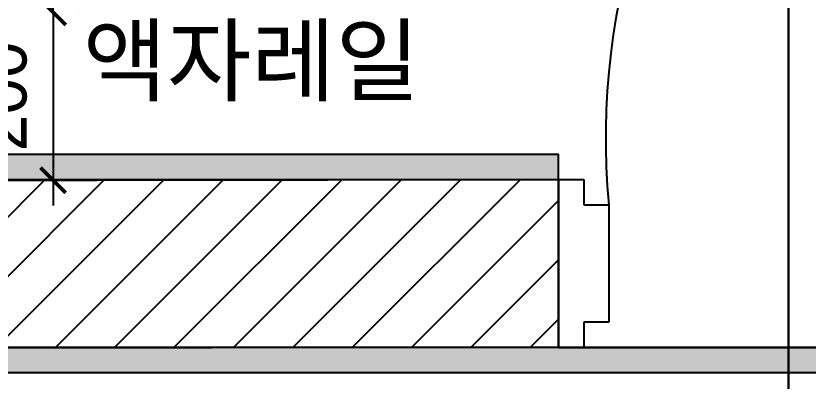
# Model space of a CAD drawing. Header units: inches. Extents: x 3778 to 56227, y -16914 to 35091.
# Drawn here: x 36779 to 37723, y -6059 to -5624 of the extents above; entities that cross this region are included whole.
import ezdxf

# ---------------------------------------------------------------- set-up
doc = ezdxf.new("R2010")
doc.units = ezdxf.units.IN
doc.header["$LTSCALE"] = 100
doc.header["$MEASUREMENT"] = 0
doc.header["$PDSIZE"] = 700.071425
for name, color, linetype in [('03-WAL NEW', 3, 'Continuous'), ('2-con', 2, 'Continuous'), ('3.기호.계단선', 30, 'Continuous'), ('HAT', 8, 'Continuous'), ('도면층4', 4, 'Continuous')]:
    doc.layers.add(name, color=color, linetype=linetype)
doc.layers.add('SS-ED', color=3, linetype='Continuous', lineweight=30)
doc.styles.add('HY 울릉도 L', font='')
doc.styles.add('코레일둥고', font='Korail_Round_Gothic_Medium.ttf')
doc.styles.get('HY 울릉도 L').set_extended_font_data('HY울릉도L')
doc.dimstyles.new('30', dxfattribs={"dimscale": 30, "dimtxt": 2, "dimasz": 1, "dimexe": 1, "dimexo": 1, "dimgap": 1, "dimtad": 1, "dimdec": 0, "dimrnd": 0.05, "dimdsep": 46, "dimlunit": 6, "dimtxsty": 'HY 울릉도 L', "dimblk": 'ARCHTICK', "dimcen": 2.5, "dimdle": 1, "dimclrd": 133, "dimclre": 133, "dimclrt": 30, "dimadec": 0, "dimazin": 0, "dimtfac": 1, "dimtdec": 0, "dimtix": 1, "dimtmove": 2, "dimatfit": 3, "dimldrblk": 'ARCHTICK', "dimfxl": 0, "dimlwd": -1, "dimlwe": -1, "dimarcsym": 0})

# ---------------------------------------------------------------- blocks, each defined once
blk = doc.blocks.new('cjscjdeh')
at = {"layer": '03-WAL NEW'}
blk.add_lwpolyline([(145268.52, 74824.88), (144443.52, 74823.78), (144443.52, 75023.78), (145268.52, 75024.88)], close=True, dxfattribs=at)
at = {"layer": 'HAT', "color": 8, "linetype": 'Continuous'}
for p, q in [((144455.98, 74823.79), (144656.25, 75024.06)), ((144526.78, 74823.89), (144727.05, 75024.16)), ((144597.59, 74823.98), (144797.86, 75024.25)), ((144668.4, 74824.08), (144868.67, 75024.35)), ((144739.2, 74824.17), (144939.47, 75024.44)), ((144810.01, 74824.27), (145010.28, 75024.54)), ((144880.81, 74824.36), (145081.08, 75024.63)), ((144951.62, 74824.46), (145151.89, 75024.73)), ((145022.43, 74824.55), (145222.69, 75024.82)), ((145093.23, 74824.65), (145268.52, 74999.93)), ((145164.04, 74824.74), (145268.52, 74929.22)), ((145234.84, 74824.84), (145268.52, 74858.51))]:
    blk.add_line(p, q, dxfattribs=at)
at = {"layer": '도면층4', "color": 8}
for p, q in [((145268.52, 75024.88), (145268.52, 74824.88)), ((145268.52, 75024.88), (145298.52, 75024.88)), ((145268.52, 74824.88), (145268.52, 75024.88)), ((145298.52, 75024.88), (145298.52, 74994.88)), ((145298.52, 74994.88), (145328.52, 74994.88)), ((145328.52, 74994.88), (145328.52, 74854.88)), ((145328.52, 74854.88), (145298.52, 74854.88)), ((145298.52, 74854.88), (145298.52, 74824.88)), ((145268.52, 74824.88), (146268.52, 74824.88)), ((145298.52, 74824.88), (145268.52, 74824.88))]:
    blk.add_line(p, q, dxfattribs=at)
blk.add_arc((146155.7, 75074.96), 831.05, 86.35624, 185.52913, dxfattribs=at)
blk = doc.blocks.new('dpdjzjs')
at = {"layer": 'SS-ED'}
blk.add_line((173670.32, 96295.07), (173670.32, 91531.77), dxfattribs=at)
blk = doc.blocks.new('_ArchTick')
at = {"color": 0, "linetype": 'ByBlock', "const_width": 0.15}
blk.add_lwpolyline([(-0.5, -0.5), (0.5, 0.5)], dxfattribs=at)
blk = doc.blocks.new('*D309')
at = {"layer": 'Defpoints', "color": 0}
for p in [(36823.55, -5619.66), (36823.55, -5819.76), (36823.55, -5819.76)]:
    blk.add_point(p, dxfattribs=at)
at = {"layer": 'HAT', "color": 133}
for p, q in [((36823.55, -5619.66), (36823.55, -5589.66)), ((36823.55, -5619.66), (36823.55, -5819.76)), ((36853.55, -5619.66), (36853.55, -5619.66)), ((36823.55, -5819.76), (36823.55, -5849.76)), ((36853.55, -5819.76), (36853.55, -5819.76))]:
    blk.add_line(p, q, dxfattribs=at)
at = {"layer": 'HAT', "color": 133, "xscale": 30, "yscale": 30, "zscale": 30}
for p, rotation in [((36823.55, -5619.66), 270), ((36823.55, -5819.76), 90)]:
    blk.add_blockref('_ArchTick', p, dxfattribs=dict(at, rotation=rotation))
at = {"layer": 'HAT', "color": 30, "insert": (36762.29, -5719.71), "char_height": 60, "attachment_point": 5, "rotation": 90, "style": 'HY 울릉도 L'}
blk.add_mtext('200', dxfattribs=at)

msp = doc.modelspace()

# ---------------------------------------------------------------- hatches: boundary and pattern name
at = {"layer": '3.기호.계단선'}
h = msp.add_hatch(color=10, dxfattribs=at)
h.dxf.hatch_style = 1
h.paths.add_polyline_path([(35248.55, -5818.95), (37425.55, -5818.95), (37425.55, -5788.95), (35248.55, -5788.95)])
h = msp.add_hatch(color=10, dxfattribs=at)
h.dxf.hatch_style = 1
h.paths.add_polyline_path([(42756.55, -6018.95), (36206.55, -6018.95), (36206.55, -6048.95), (42756.55, -6048.95)])

# ---------------------------------------------------------------- linework, layer by layer
at = {"layer": '3.기호.계단선', "color": 10}
for points in [[(35248.55, -5818.95), (37425.55, -5818.95), (37425.55, -5788.95), (35248.55, -5788.95), (35248.55, -5818.95)], [(42756.55, -6018.95), (36206.55, -6018.95), (36206.55, -6048.95), (42756.55, -6048.95), (42756.55, -6018.95)]]:
    msp.add_lwpolyline(points, dxfattribs=at)

# ---------------------------------------------------------------- block references
msp.add_blockref('cjscjdeh', (-107842.97, -80843.84))
at = {"layer": '2-con'}
msp.add_blockref('dpdjzjs', (-135970.86, -101830.44), dxfattribs=at)

# ---------------------------------------------------------------- texts
at = {"layer": '3.기호.계단선', "color": 10, "style": '코레일둥고'}
msp.add_text('액자레일', height=80, dxfattribs=at).set_placement((36858.86, -5716.96))

# ---------------------------------------------------------------- dimensions: what is measured, and where the dimension line sits
at = {"layer": 'HAT'}
dim = msp.add_linear_dim(base=(36823.55, -5819.76), p1=(36823.55, -5619.66), p2=(36823.55, -5819.76), angle=90, dimstyle='30', override={"dimfxl": 1.25, "dimarcsym": 2}, dxfattribs=at)
dim.commit()
dim.dimension.update_dxf_attribs({"geometry": '*D309', "text_midpoint": (36762.29, -5719.71)})

doc.saveas('drawing.dxf')
